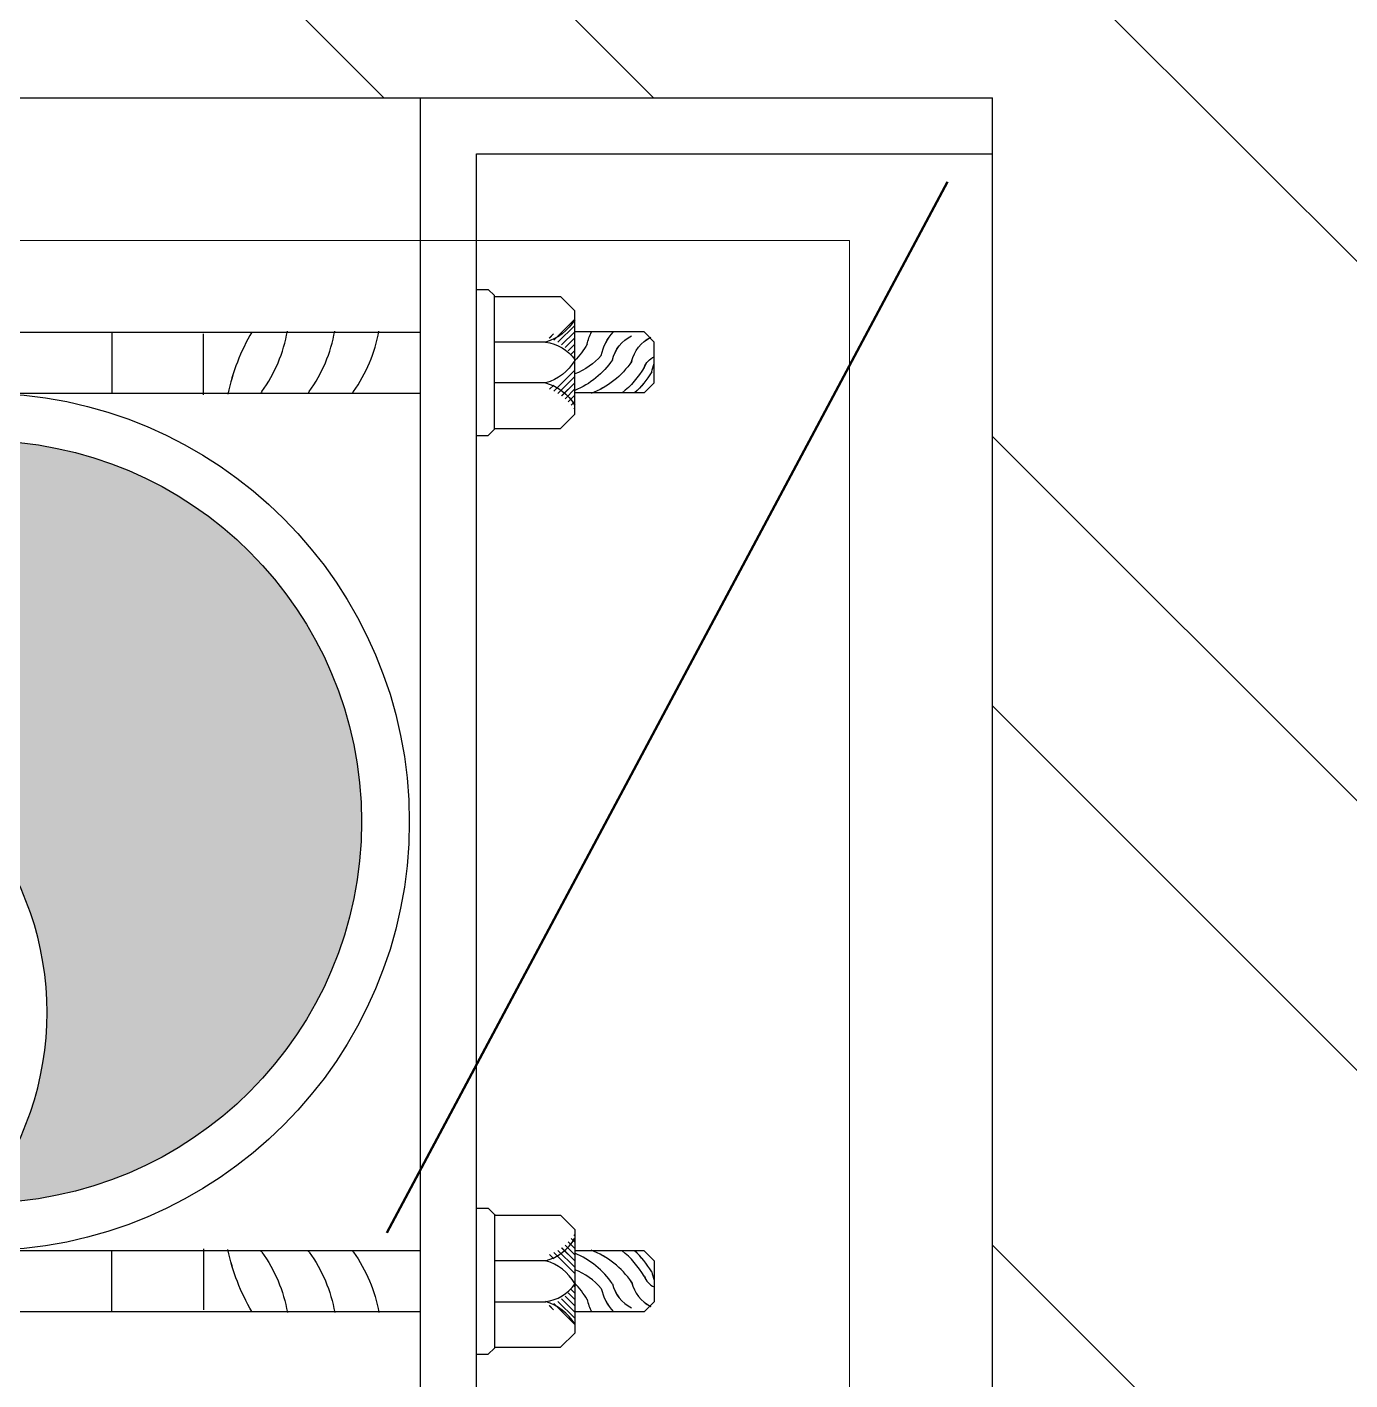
# Model space of a CAD drawing. Header units: inches. Extents: x -190799 to -189704, y -49100 to -46985.
# Drawn here: x -190481.67 to -190474.74, y -47403.09 to -47396 of the extents above; entities that cross this region are included whole.
import ezdxf

# ---------------------------------------------------------------- set-up
doc = ezdxf.new("R2010")
doc.units = ezdxf.units.IN
doc.header["$LTSCALE"] = 25
doc.header["$MEASUREMENT"] = 0
doc.linetypes.add('DASHED2', pattern=[0.375, 0.25, -0.125])
doc.layers.get('0').update_dxf_attribs({"lineweight": 0})
for name, color, linetype, lineweight in [('CWS', 180, 'Continuous', 18), ('PLASTER LINE', 1, 'Continuous', 5), ('PP-BEAM', 104, 'DASHED2', 50), ('PP-WALL', 7, 'Continuous', 30), ('sechatch', 8, 'Continuous', 0), ('SH - ANGLE SUPPORT', 7, 'Continuous', 30)]:
    doc.layers.add(name, color=color, linetype=linetype, lineweight=lineweight)
doc.layers.add('SH - RWP', color=140, linetype='Continuous')

# ---------------------------------------------------------------- blocks, each defined once
blk = doc.blocks.new('*X19')
at = {"color": 0}
for p, q in [((113.7279130090329, 341.4162965511011), (114.3176786467903, 342.0060621888587)), ((113.8423566890578, 341.3539635358294), (114.318169125598, 341.8297759723697)), ((113.6040440224238, 341.4692042597887), (113.7240518539459, 341.5892120913109)), ((113.9481308900426, 341.2829610415177), (114.3186596044057, 341.6534897558808)), ((114.0456951115147, 341.2037485676931), (114.3191500832134, 341.4772035393918)), ((114.1352787081868, 341.1165554690687), (114.3196405620211, 341.3009173229029)), ((114.2169109186877, 341.0214109842728), (114.3201310408288, 341.1246311064139)), ((114.2904245531791, 340.9181479234677), (114.3206215196365, 340.948344889925))]:
    blk.add_line(p, q, dxfattribs=at)
blk = doc.blocks.new('rwp')
at = {"layer": 'SH - RWP', "lineweight": 30}
h = blk.add_hatch(color=256, dxfattribs=at)
edge = h.paths.add_edge_path()
edge.add_ellipse((-188950.0968138671, -47122.30944276684), major_axis=(1.131884257421873, -1.131884257421873), ratio=1, start_angle=96.33861705314149, end_angle=173.6613829461683, ccw=False)
edge.add_ellipse((-188951.0968138671, -47121.05951319105), major_axis=(-1.414213562374951, -1.414213562374951), ratio=0.9999999999973742, start_angle=-45.000000000959574, end_angle=135.0000000008091, ccw=False)
edge.add_ellipse((-188952.0968138671, -47119.80958361528), major_axis=(-1.131884257421873, -1.131884257421873), ratio=1, start_angle=6.338617053141469, end_angle=83.66138294415512)
at = {"layer": 'SH - ANGLE SUPPORT'}
for p, q in [((-188953.666458093, -47121.00095880189, -967.949206592016), (-188953.6664580929, -47123.36738670984, -967.949206592016)), ((-188953.6664580924, -47121.00102040151, -967.949206592016), (-188953.6664580924, -47123.36744830938, -967.949206592016)), ((-188948.5271924546, -47121.00095880189, -967.949206592016), (-188948.5271924547, -47123.36738670984, -967.949206592016)), ((-188948.5271924541, -47121.00102040151, -967.949206592016), (-188948.5271924541, -47123.36744830938, -967.949206592016)), ((-188953.346458093, -47121.07673970977, -967.949206592016), (-188953.346458093, -47123.36738670984, -967.949206592016)), ((-188953.3464580924, -47121.07680130939, -967.949206592016), (-188953.3464580924, -47123.36744830938, -967.949206592016)), ((-188948.8471924546, -47121.07673970977, -967.949206592016), (-188948.8471924546, -47123.36738670984, -967.949206592016)), ((-188948.8471924541, -47121.07680130939, -967.949206592016), (-188948.8471924541, -47123.36744830938, -967.949206592016)), ((-188953.666458093, -47121.74960115636, -967.949206592016), (-188953.346458093, -47121.74960115636, -967.949206592016)), ((-188953.6664580924, -47121.74966275599, -967.949206592016), (-188953.3464580924, -47121.74966275599, -967.949206592016)), ((-188948.5271924547, -47121.74960115636, -967.949206592016), (-188948.8471924546, -47121.74960115636, -967.949206592016)), ((-188948.5271924546, -47121.74960115636, -967.949206592016), (-188948.8471924546, -47121.74960115636, -967.949206592016)), ((-188948.5271924541, -47121.74966275599, -967.949206592016), (-188948.8471924541, -47121.74966275599, -967.949206592016)), ((-188948.5271924541, -47121.74966275599, -967.949206592016), (-188948.8471924541, -47121.74966275599, -967.949206592016)), ((-188953.3368398501, -47122.23073078197, -967.949206592016), (-188953.6568398502, -47122.23073078197, -967.949206592016)), ((-188953.3368398497, -47122.23079238168, -967.949206592016), (-188953.6568398497, -47122.23079238168, -967.949206592016)), ((-188948.8568106974, -47122.23073078197, -967.949206592016), (-188948.5368106973, -47122.23073078197, -967.949206592016)), ((-188948.8568106974, -47122.23073078197, -967.949206592016), (-188948.5368106973, -47122.23073078197, -967.949206592016)), ((-188948.8568106969, -47122.23079238168, -967.949206592016), (-188948.5368106969, -47122.23079238168, -967.949206592016)), ((-188948.8568106967, -47122.23079238168, -967.949206592016), (-188948.5368106969, -47122.23079238168, -967.949206592016)), ((-188953.8903525634, -47123.66232684848, -967.949206592016), (-188953.8903525634, -47123.72276761325, -967.949206592016)), ((-188953.8903525629, -47123.66238844811, -967.949206592016), (-188953.8903525629, -47123.7228292129, -967.949206592016)), ((-188953.1230232861, -47123.66232684848, -967.949206592016), (-188953.1230232861, -47123.72276761336, -967.949206592016)), ((-188953.1230232855, -47123.66238844811, -967.949206592016), (-188953.1230232855, -47123.7228292129, -967.949206592016)), ((-188949.0708570933, -47123.66232684848, -967.949206592016), (-188949.0708570933, -47123.72276761336, -967.949206592016)), ((-188949.0708570928, -47123.66238844811, -967.949206592016), (-188949.0708570928, -47123.7228292129, -967.949206592016)), ((-188948.3035278159, -47123.66232684848, -967.949206592016), (-188948.3035278159, -47123.72276761325, -967.949206592016)), ((-188948.3035278155, -47123.66238844811, -967.949206592016), (-188948.3035278155, -47123.7228292129, -967.949206592016)), ((-188953.8903525634, -47123.72276761325, -967.949206592016), (-188953.8576660083, -47123.75545416848, -967.949206592016)), ((-188953.8903525629, -47123.7228292129, -967.949206592016), (-188953.8576660078, -47123.75551576811, -967.949206592016)), ((-188953.1557098411, -47123.75545416848, -967.949206592016), (-188953.8576660083, -47123.75545416848, -967.949206592016)), ((-188953.1557098406, -47123.75551576811, -967.949206592016), (-188953.8576660078, -47123.75551576811, -967.949206592016)), ((-188953.8531016355, -47123.76033668287, -967.949206592016), (-188953.8531016355, -47124.10285181779, -967.949206592016)), ((-188953.8531016349, -47123.76039828252, -967.949206592016), (-188953.8531016349, -47124.10291341739, -967.949206592016)), ((-188953.6144727311, -47123.75545416848, -967.949206592016), (-188953.6144727311, -47124.02564460496, -967.949206592016)), ((-188953.6144727307, -47123.75551576811, -967.949206592016), (-188953.6144727307, -47124.02570620461, -967.949206592016)), ((-188953.3992218002, -47124.02622438787, -967.949206592016), (-188953.3992218002, -47123.75545416848, -967.949206592016)), ((-188953.3992217998, -47124.02628598752, -967.949206592016), (-188953.3992217998, -47123.75551576811, -967.949206592016)), ((-188953.1230232861, -47123.72276761336, -967.949206592016), (-188953.1605923556, -47123.76033668287, -967.949206592016)), ((-188953.1230232855, -47123.7228292129, -967.949206592016), (-188953.160592355, -47123.76039828252, -967.949206592016)), ((-188953.1605923556, -47123.76033668287, -967.949206592016), (-188953.1605923556, -47124.10285181779, -967.949206592016)), ((-188953.160592355, -47123.76039828252, -967.949206592016), (-188953.160592355, -47124.10291341739, -967.949206592016)), ((-188949.0708570933, -47123.72276761336, -967.949206592016), (-188949.0332880238, -47123.76033668287, -967.949206592016)), ((-188949.0708570928, -47123.7228292129, -967.949206592016), (-188949.0332880233, -47123.76039828252, -967.949206592016)), ((-188949.0381705383, -47123.75545416848, -967.949206592016), (-188948.3362143711, -47123.75545416848, -967.949206592016)), ((-188949.0381705376, -47123.75551576811, -967.949206592016), (-188948.3362143706, -47123.75551576811, -967.949206592016)), ((-188949.0332880238, -47123.76033668287, -967.949206592016), (-188949.0332880238, -47124.10285181779, -967.949206592016)), ((-188949.0332880233, -47123.76039828252, -967.949206592016), (-188949.0332880233, -47124.10291341739, -967.949206592016)), ((-188948.794658579, -47124.02622438787, -967.949206592016), (-188948.794658579, -47123.75545416848, -967.949206592016)), ((-188948.7946585786, -47124.02628598752, -967.949206592016), (-188948.7946585786, -47123.75551576811, -967.949206592016)), ((-188948.5794076482, -47123.75545416848, -967.949206592016), (-188948.5794076482, -47124.02564460496, -967.949206592016)), ((-188948.5794076477, -47123.75551576811, -967.949206592016), (-188948.5794076477, -47124.02570620461, -967.949206592016)), ((-188948.340778744, -47123.76033668287, -967.949206592016), (-188948.340778744, -47124.10285181779, -967.949206592016)), ((-188948.3407787434, -47123.76039828252, -967.949206592016), (-188948.3407787434, -47124.10291341739, -967.949206592016)), ((-188948.3035278159, -47123.72276761325, -967.949206592016), (-188948.3362143711, -47123.75545416848, -967.949206592016)), ((-188948.3035278155, -47123.7228292129, -967.949206592016), (-188948.3362143706, -47123.75551576811, -967.949206592016)), ((-188953.8531016355, -47124.10285181779, -967.949206592016), (-188953.7785997794, -47124.17735367376, -967.949206592016)), ((-188953.8531016349, -47124.10291341739, -967.949206592016), (-188953.7785997789, -47124.17741527341, -967.949206592016)), ((-188953.1605923556, -47124.10285181779, -967.949206592016), (-188953.2350942116, -47124.17735367376, -967.949206592016)), ((-188953.160592355, -47124.10291341739, -967.949206592016), (-188953.2350942111, -47124.17741527341, -967.949206592016)), ((-188949.0332880238, -47124.10285181779, -967.949206592016), (-188948.9587861678, -47124.17735367376, -967.949206592016)), ((-188949.0332880233, -47124.10291341739, -967.949206592016), (-188948.9587861673, -47124.17741527341, -967.949206592016)), ((-188948.340778744, -47124.10285181779, -967.949206592016), (-188948.4152806, -47124.17735367376, -967.949206592016)), ((-188948.3407787434, -47124.10291341739, -967.949206592016), (-188948.4152805994, -47124.17741527341, -967.949206592016)), ((-188953.2350942116, -47124.17735367376, -967.949206592016), (-188953.7785997794, -47124.17735367376, -967.949206592016)), ((-188953.2350942111, -47124.17741527341, -967.949206592016), (-188953.7785997789, -47124.17741527341, -967.949206592016)), ((-188953.6668469955, -47124.54101303458, -967.949206592016), (-188953.6668469955, -47124.17735367376, -967.949206592016)), ((-188953.6668469949, -47124.54107463418, -967.949206592016), (-188953.6668469949, -47124.17741527341, -967.949206592016)), ((-188953.3468469955, -47124.54097724138, -967.949206592016), (-188953.3468469955, -47124.17735367376, -967.949206592016)), ((-188953.346846995, -47124.54103884092, -967.949206592016), (-188953.346846995, -47124.17741527341, -967.949206592016)), ((-188948.9587861678, -47124.17735367376, -967.949206592016), (-188948.4152806, -47124.17735367376, -967.949206592016)), ((-188948.9587861673, -47124.17741527341, -967.949206592016), (-188948.4152805994, -47124.17741527341, -967.949206592016)), ((-188948.8470333838, -47124.54097724138, -967.949206592016), (-188948.8470333838, -47124.17735367376, -967.949206592016)), ((-188948.8470333834, -47124.54103884092, -967.949206592016), (-188948.8470333834, -47124.17741527341, -967.949206592016)), ((-188948.527033384, -47124.54101303458, -967.949206592016), (-188948.527033384, -47124.17735367376, -967.949206592016)), ((-188948.5270333833, -47124.54107463418, -967.949206592016), (-188948.5270333833, -47124.17741527341, -967.949206592016)), ((-188953.6668827888, -47124.54097724138, -967.949206592016), (-188953.6142599813, -47124.59360004868, -967.949206592016)), ((-188953.6668827882, -47124.54103884092, -967.949206592016), (-188953.6142599809, -47124.59366164831, -967.949206592016)), ((-188953.3468469955, -47124.54097724138, -967.949206592016), (-188953.3994698029, -47124.59360004868, -967.949206592016)), ((-188953.346846995, -47124.54103884092, -967.949206592016), (-188953.3994698023, -47124.59366164831, -967.949206592016)), ((-188948.8470333838, -47124.54097724138, -967.949206592016), (-188948.7944105765, -47124.59360004868, -967.949206592016)), ((-188948.8470333834, -47124.54103884092, -967.949206592016), (-188948.794410576, -47124.59366164831, -967.949206592016)), ((-188948.5269975907, -47124.54097724138, -967.949206592016), (-188948.579620398, -47124.59360004868, -967.949206592016)), ((-188948.5269975901, -47124.54103884092, -967.949206592016), (-188948.5796203974, -47124.59366164831, -967.949206592016)), ((-188953.3994698029, -47124.59360004868, -967.949206592016), (-188953.6142599813, -47124.59360004868, -967.949206592016)), ((-188953.3994698023, -47124.59366164831, -967.949206592016), (-188953.6142599809, -47124.59366164831, -967.949206592016)), ((-188948.7944105765, -47124.59360004868, -967.949206592016), (-188948.579620398, -47124.59360004868, -967.949206592016)), ((-188948.794410576, -47124.59366164831, -967.949206592016), (-188948.5796203974, -47124.59366164831, -967.949206592016))]:
    blk.add_line(p, q, dxfattribs=at)
at = {"layer": 'SH - ANGLE SUPPORT', "lineweight": 30, "ltscale": 30}
for centre, radius, start, end in [((-188951.0968252739, -47121.04743988637, -967.949206592016), 2.570053173803593, 1.03628795969257, 178.9637120403074), ((-188951.0968252733, -47121.04750148611, -967.949206592016), 2.570053173803593, 1.03628795968503, 178.963712040315), ((-188951.0968252738, -47121.04738671277, -967.949206592016), 2.249999999973499, 358.9648763292182, 180.8913035842331), ((-188951.0968252732, -47121.0474483124, -967.949206592016), 2.249999999973499, 358.9648763292032, 180.8913035842525)]:
    blk.add_arc(centre, radius, start, end, dxfattribs=at)
at = {"layer": 'SH - ANGLE SUPPORT', "extrusion": (0, 0, -1)}
for centre, major_axis, ratio, start_param, end_param in [((-188953.1266579546, -47123.39463167317, -967.949206592016), (0.7483036439644555, -0.7483036439644598), 0.9999999996438159, 3.391710508010214, 3.722963248040837), ((-188953.126657954, -47123.39469327271, -967.949206592016), (0.7483036439644577, -0.7483036439644576), 0.9999999996438159, 3.391710508017021, 3.722963248071372), ((-188953.8074735742, -47121.90446553976, -967.949206592016), (0.5499938548614092, -0.5499938548614123), 0.9999999996759106, 0.1632660789402746, 0.609270106304321), ((-188953.8074735738, -47121.9045271393, -967.949206592016), (0.5499938548614107, -0.5499938548614107), 0.9999999996759106, 0.1632660789402746, 0.6092701062936144), ((-188952.7983986465, -47123.31156215176, -967.949206592016), (0.6743739490639916, -0.6743739490639953), 0.9999995311078937, 3.304858807655224, 3.314800786636747), ((-188952.7983986459, -47123.31162375142, -967.949206592016), (0.6743739490639936, -0.6743739490639933), 0.9999995311078936, 3.304858807680375, 3.314800786634117), ((-188953.8074735742, -47122.15260376805, -967.949206592016), (0.5499938548614092, -0.5499938548614123), 0.9999999996759106, 0.1632660788972726, 0.609270106273636), ((-188953.8074735738, -47122.1526653677, -967.949206592016), (0.5499938548614107, -0.5499938548614107), 0.9999999996759106, 0.1632660788633934, 0.6092701062629294), ((-188952.7983986465, -47123.55970038017, -967.949206592016), (0.6743742929851441, 0.6743742929851401), 0.999999518227433, 4.875654981944805, 4.885596951981116), ((-188952.7983986459, -47123.55976197982, -967.949206592016), (0.6743742929851421, 0.6743742929851421), 0.9999995182274332, 4.875654981974916, 4.885596952011176), ((-188953.8074735742, -47122.38419913567, -967.949206592016), (0.5499938549968616, 0.5499938549968587), 0.9999999998192924, 1.734062405629884, 2.180066432845873), ((-188953.8074735738, -47122.38426073521, -967.949206592016), (0.5499938549968599, 0.5499938549968602), 0.9999999998192924, 1.734062405639007, 2.18006643293009), ((-188952.7983986465, -47123.79129574777, -967.949206592016), (0.6743742929851441, 0.6743742929851401), 0.999999518227433, 4.875654981949765, 4.885596951983746), ((-188952.7983986459, -47123.79135734731, -967.949206592016), (0.6743742929851421, 0.6743742929851421), 0.9999995182274332, 4.875654981947285, 4.885596952013805), ((-188949.0439751315, -47123.95348806639, -967.949206592016), (0.1836427452739949, 0.1836427452739939), 0.9999999999368012, 1.061026314161397, 1.819612572080839), ((-188949.0439751309, -47123.95354966598, -967.949206592016), (0.1836427452739943, 0.1836427452739944), 0.9999999999368012, 1.061026314482183, 1.819612572175653), ((-188948.5441608152, -47123.95348806639, -967.949206592016), (0.1836427452988976, -0.1836427452988986), 0.999999999796716, 1.317026384468443, 2.0805663391731), ((-188948.5441608147, -47123.95354966598, -967.949206592016), (0.1836427452988981, -0.1836427452988981), 0.9999999997967158, 1.317026384795895, 2.080566339319822), ((-188948.8006405043, -47123.99591065946, -967.949206592016), (0.1574100662167226, -0.1574100662167236), 0.9999999999492625, -0.6581166820425643, 0.1674448601498328), ((-188948.8006405038, -47123.99597225912, -967.949206592016), (0.1574100662167231, -0.1574100662167231), 0.9999999999492625, -0.6581166818591688, 0.1674448602460581), ((-188948.3299226793, -47123.95348806639, -967.949206592016), (0.1836427452739939, -0.1836427452739949), 0.9999999999368008, 1.32198008156326, 2.080566339281674), ((-188948.3299226788, -47123.95354966598, -967.949206592016), (0.1836427452739944, -0.1836427452739943), 0.9999999999368008, 1.32198008156326, 2.080566339086045), ((-188948.4198675735, -47124.00436458047, -967.949206592016), (0.3174102309503301, 0.3174102309503283), 0.9999999999057578, 2.957247137274627, 3.531377346074381), ((-188948.4198675731, -47124.00442618009, -967.949206592016), (0.3174102309503291, 0.3174102309503292), 0.9999999999057578, 2.957247137262742, 3.531377346298223), ((-188948.4180220282, -47124.04943386157, -967.949206592016), (0.2498462547944103, 0.2498462547944089), 0.9999999997529784, 3.071035400043546, 3.556541279240993), ((-188948.4180220276, -47124.04949546119, -967.949206592016), (0.2498462547944095, 0.2498462547944096), 0.9999999997529783, 3.071035400037739, 3.556541279278682), ((-188948.3270008914, -47123.80572951908, -967.949206592016), (0.3609602734330835, -0.3609602734330856), 0.9999999985248337, 1.329768372036687, 1.540798847705387), ((-188948.3270008908, -47123.80579111868, -967.949206592016), (0.3609602734330845, -0.3609602734330845), 0.9999999985248337, 1.32976837205076, 1.540798847705387), ((-188948.4266461518, -47124.10154468217, -967.949206592016), (0.3202001284227909, 0.3202001284227893), 0.9999999999894763, 2.954778906703427, 3.562597790643836), ((-188948.4266461512, -47124.10160628188, -967.949206592016), (0.32020012842279, 0.3202001284227902), 0.9999999999894763, 2.954778906786219, 3.562597790696368), ((-188948.6371630341, -47124.47928326397, -967.949206592016), (0.1705916076496879, 0.1705916076496869), 0.999999999760294, 5.688778807154859, 5.971833700017249), ((-188948.6371630334, -47124.47934486362, -967.949206592016), (0.1705916076496874, 0.1705916076496874), 0.999999999760294, 5.688778807389919, 5.971833700054205), ((-188948.695430473, -47124.55313844277, -967.949206592016), (0.1705916076887829, 0.1705916076887819), 0.9999999996600237, 5.688778807161095, 6.270402491436597), ((-188948.6954304725, -47124.5532000424, -967.949206592016), (0.1705916076887824, 0.1705916076887824), 0.9999999996600238, 5.688778806993591, 6.270402491376283), ((-188948.4492935954, -47124.10503722765, -967.949206592016), (0.3609602731301504, -0.3609602731301524), 0.9999999993591626, 1.329768371787923, 1.678717008267329), ((-188948.4492935949, -47124.10509882731, -967.949206592016), (0.3609602731301515, -0.3609602731301514), 0.9999999993591624, 1.329768371788388, 1.678717008386833), ((-188948.71716431, -47124.55963857067, -967.949206592016), (0.134414760636515, 0.1344147606365142), 0.999999999943205, 5.728383428850945, 6.607487426763895), ((-188948.7171643096, -47124.5597001703, -967.949206592016), (0.1344147606365146, 0.1344147606365146), 0.999999999943205, 5.72838342841378, 6.607487426618772), ((-188948.4726005044, -47124.14390854447, -967.949206592016), (0.3609602733034902, -0.3609602733034922), 0.9999999989039782, 1.329768371934727, 1.608853964360784), ((-188948.472600504, -47124.14397014413, -967.949206592016), (0.3609602733034912, -0.3609602733034912), 0.9999999989039782, 1.329768371976483, 1.608853964560186), ((-188948.7252744999, -47124.66127218498, -967.949206592016), (0.1348098848379319, -0.1348098848379327), 0.9999999999832394, 4.157022774563808, 5.034816392581106), ((-188948.7252744994, -47124.66133378464, -967.949206592016), (0.1348098848379323, -0.1348098848379323), 0.9999999999832394, 4.157022774644297, 5.034816392460339), ((-188948.7475861446, -47124.6354748169, -967.949206592016), (0.070498842857397, 0.07049884285739659), 0.9999999987001685, 5.845023447305541, 6.635131608040659), ((-188948.747586144, -47124.63553641661, -967.949206592016), (0.0704988428573968, 0.0704988428573968), 0.9999999987001688, 5.845023447049522, 6.63513160759325), ((-188948.7827626473, -47124.81746228939, -967.949206592016), (0.1705916081115291, -0.1705916081115301), 0.9999999983057132, 4.117982481218434, 4.309006795710234), ((-188948.7827626466, -47124.81752388901, -967.949206592016), (0.1705916081115296, -0.1705916081115296), 0.999999998305713, 4.117982481200848, 4.309006795710234)]:
    blk.add_ellipse(centre, major_axis=major_axis, ratio=ratio, start_param=start_param, end_param=end_param, dxfattribs=at)
at = {"layer": 'SH - ANGLE SUPPORT'}
for centre, major_axis, ratio, start_param, end_param in [((-188949.0669925931, -47123.39463167317, -967.949206592016), (-0.7483036439644599, -0.7483036439644554), 0.9999999996438159, 3.391710508000295, 3.722963247976156), ((-188949.066992593, -47123.39463167317, -967.949206592016), (-0.7483036439644599, -0.7483036439644554), 0.9999999996438159, 3.391710507966842, 3.722963247976156), ((-188949.0669925926, -47123.39469327271, -967.949206592016), (-0.7483036439644577, -0.7483036439644576), 0.9999999996438159, 3.391710508013618, 3.722963248048718), ((-188949.0669925925, -47123.39469327271, -967.949206592016), (-0.7483036439644577, -0.7483036439644576), 0.9999999996438159, 3.391710508013618, 3.722963248048718), ((-188949.3952519012, -47123.31156215176, -967.949206592016), (-0.6743739490639956, -0.6743739490639913), 0.9999995311078936, 3.304858807682855, 3.314800786628858), ((-188949.395251901, -47123.31156215176, -967.949206592016), (-0.6743739490639956, -0.6743739490639913), 0.9999995311078936, 3.304858807637689, 3.314800786573997), ((-188949.3952519006, -47123.31162375142, -967.949206592016), (-0.6743739490639936, -0.6743739490639933), 0.9999995311078936, 3.3048588076678, 3.314800786604057), ((-188949.3952519006, -47123.31162375142, -967.949206592016), (-0.6743739490639936, -0.6743739490639933), 0.9999995311078936, 3.3048588076678, 3.314800786604057), ((-188948.3861769733, -47121.90446553976, -967.949206592016), (-0.5499938548614123, -0.5499938548614092), 0.9999999996759106, 0.1632660789278965, 0.6092701063103915), ((-188948.3861769733, -47121.90446553976, -967.949206592016), (-0.5499938548614123, -0.5499938548614092), 0.9999999996759106, 0.1632660789278965, 0.6092701063103915), ((-188948.3861769728, -47121.9045271393, -967.949206592016), (-0.5499938548614107, -0.5499938548614107), 0.9999999996759106, 0.1632660789278965, 0.6092701062889785), ((-188948.3861769726, -47121.9045271393, -967.949206592016), (-0.5499938548614107, -0.5499938548614107), 0.9999999996759106, 0.1632660789711128, 0.6092701062982505), ((-188949.3952519012, -47123.55970038017, -967.949206592016), (-0.6743742929851401, 0.6743742929851441), 0.999999518227433, 4.875654981984836, 4.885596952016435), ((-188949.395251901, -47123.55970038017, -967.949206592016), (-0.6743742929851401, 0.6743742929851441), 0.999999518227433, 4.875654981974916, 4.885596952011175), ((-188949.3952519006, -47123.55976197982, -967.949206592016), (-0.6743742929851421, 0.6743742929851421), 0.9999995182274332, 4.875654981904773, 4.885596951996146), ((-188949.3952519006, -47123.55976197982, -967.949206592016), (-0.6743742929851421, 0.6743742929851421), 0.9999995182274332, 4.875654981904773, 4.885596951996146), ((-188948.3861769733, -47122.15260376805, -967.949206592016), (-0.5499938548614123, -0.5499938548614092), 0.9999999996759106, 0.1632660789278965, 0.6092701062889785), ((-188948.3861769733, -47122.15260376805, -967.949206592016), (-0.5499938548614123, -0.5499938548614092), 0.9999999996759106, 0.1632660789278965, 0.6092701062889785), ((-188948.3861769728, -47122.1526653677, -967.949206592016), (-0.5499938548614107, -0.5499938548614107), 0.9999999996759106, 0.1632660789094365, 0.609270106295049), ((-188948.3861769726, -47122.1526653677, -967.949206592016), (-0.5499938548614107, -0.5499938548614107), 0.9999999996759106, 0.1632660789341927, 0.609270106282908), ((-188949.3952519012, -47123.79129574777, -967.949206592016), (-0.6743742929851401, 0.6743742929851441), 0.999999518227433, 4.87565498196482, 4.885596952001405), ((-188949.395251901, -47123.79129574777, -967.949206592016), (-0.6743742929851401, 0.6743742929851441), 0.999999518227433, 4.87565498195986, 4.885596951996146), ((-188949.3952519006, -47123.79135734731, -967.949206592016), (-0.6743742929851421, 0.6743742929851421), 0.9999995182274332, 4.875654981924789, 4.885596951996146), ((-188949.3952519006, -47123.79135734731, -967.949206592016), (-0.6743742929851421, 0.6743742929851421), 0.9999995182274332, 4.875654981924789, 4.885596951996146), ((-188948.3861769733, -47122.38419913567, -967.949206592016), (-0.5499938549968584, 0.5499938549968617), 0.9999999998192924, 1.734062405617506, 2.180066432825894), ((-188948.3861769733, -47122.38419913567, -967.949206592016), (-0.5499938549968584, 0.5499938549968617), 0.9999999998192924, 1.734062405617506, 2.180066432825894), ((-188948.3861769728, -47122.38426073521, -967.949206592016), (-0.5499938549968599, 0.5499938549968602), 0.9999999998192924, 1.734062405642048, 2.180066432877992), ((-188948.3861769726, -47122.38426073521, -967.949206592016), (-0.5499938549968599, 0.5499938549968602), 0.9999999998192924, 1.734062405635966, 2.180066432841237), ((-188953.8639577001, -47123.95348806639, -967.949206592016), (-0.183642745273995, -0.1836427452739938), 0.9999999999368008, 1.321980081277932, 2.080566339260109), ((-188953.8639576996, -47123.95354966598, -967.949206592016), (-0.1836427452739944, -0.1836427452739943), 0.9999999999368008, 1.321980081617566, 2.080566339205425), ((-188953.3932398751, -47123.99591065946, -967.949206592016), (-0.1574100662167236, -0.1574100662167226), 0.9999999999492625, -0.6581166819626016, 0.1674448601924983), ((-188953.3932398746, -47123.99597225912, -967.949206592016), (-0.1574100662167231, -0.1574100662167231), 0.9999999999492625, -0.6581166819626016, 0.1674448601280432), ((-188953.6497195642, -47123.95348806639, -967.949206592016), (-0.1836427452988986, -0.1836427452988976), 0.999999999796716, 1.317026384605051, 2.080566339216231), ((-188953.6497195635, -47123.95354966598, -967.949206592016), (-0.1836427452988981, -0.1836427452988981), 0.9999999997967158, 1.317026384331836, 2.0805663391731), ((-188953.1499052479, -47123.95348806639, -967.949206592016), (-0.1836427452739938, 0.183642745273995), 0.9999999999368012, 1.061026314106713, 1.819612571890326), ((-188953.1499052474, -47123.95354966598, -967.949206592016), (-0.1836427452739943, 0.1836427452739944), 0.9999999999368012, 1.061026314259212, 1.819612572080839), ((-188953.8668794881, -47123.80572951908, -967.949206592016), (-0.3609602734330856, -0.3609602734330835), 0.9999999985248337, 1.329768372036687, 1.540798847650109), ((-188953.8668794875, -47123.80579111868, -967.949206592016), (-0.3609602734330845, -0.3609602734330845), 0.9999999985248337, 1.329768371781203, 1.540798847649254), ((-188953.7758583511, -47124.04943386157, -967.949206592016), (-0.2498462547944088, 0.2498462547944103), 0.9999999997529783, 3.071035399993753, 3.556541279311888), ((-188953.7758583507, -47124.04949546119, -967.949206592016), (-0.2498462547944095, 0.2498462547944096), 0.9999999997529783, 3.071035400084627, 3.556541279278682), ((-188953.7740128057, -47124.00436458047, -967.949206592016), (-0.3174102309503282, 0.3174102309503302), 0.9999999999057579, 2.957247137396159, 3.531377346333558), ((-188953.7740128052, -47124.00442618009, -967.949206592016), (-0.3174102309503291, 0.3174102309503292), 0.9999999999057578, 2.957247137268684, 3.531377346141322), ((-188953.5567173454, -47124.47928326397, -967.949206592016), (-0.1705916076496869, 0.1705916076496879), 0.999999999760294, 5.68877880723861, 5.971833700035727), ((-188953.5567173448, -47124.47934486362, -967.949206592016), (-0.1705916076496874, 0.1705916076496874), 0.999999999760294, 5.688778807306168, 5.971833700054205), ((-188953.7672342276, -47124.10154468217, -967.949206592016), (-0.3202001284227891, 0.3202001284227912), 0.9999999999894765, 2.954778906553248, 3.562597790696368), ((-188953.7672342271, -47124.10160628188, -967.949206592016), (-0.32020012842279, 0.3202001284227902), 0.9999999999894763, 2.954778906892884, 3.56259779089861), ((-188953.4984499064, -47124.55313844277, -967.949206592016), (-0.1705916076887818, 0.170591607688783), 0.9999999996600238, 5.68877880722726, 6.270402491376283), ((-188953.4984499059, -47124.5532000424, -967.949206592016), (-0.1705916076887823, 0.1705916076887825), 0.9999999996600238, 5.688778807193481, 6.270402491375513), ((-188953.4767160692, -47124.55963857067, -967.949206592016), (-0.1344147606365142, 0.134414760636515), 0.999999999943205, 5.728383428770293, 6.607487426642547), ((-188953.4767160688, -47124.5597001703, -967.949206592016), (-0.1344147606365146, 0.1344147606365146), 0.999999999943205, 5.728383428810619, 6.607487426932795), ((-188953.744586784, -47124.10503722765, -967.949206592016), (-0.3609602731301526, -0.3609602731301503), 0.9999999993591626, 1.32976837181607, 1.678717008386833), ((-188953.7445867833, -47124.10509882731, -967.949206592016), (-0.3609602731301515, -0.3609602731301514), 0.9999999993591624, 1.329768371871435, 1.678717008386833), ((-188953.4686058794, -47124.66127218498, -967.949206592016), (-0.1348098848379327, -0.1348098848379319), 0.9999999999832394, 4.157022774693521, 5.034816392629314), ((-188953.4686058789, -47124.66133378464, -967.949206592016), (-0.1348098848379323, -0.1348098848379323), 0.9999999999832394, 4.157022774644297, 5.034816392291363), ((-188953.7212798749, -47124.14390854447, -967.949206592016), (-0.3609602733034923, -0.3609602733034901), 0.9999999989039782, 1.329768372066336, 1.608853964617158), ((-188953.7212798744, -47124.14397014413, -967.949206592016), (-0.3609602733034912, -0.3609602733034912), 0.9999999989039782, 1.329768372066336, 1.608853964617158), ((-188953.4462942349, -47124.6354748169, -967.949206592016), (-0.07049884285739659, 0.070498842857397), 0.9999999987001685, 5.845023447367468, 6.635131607766639), ((-188953.4462942344, -47124.63553641661, -967.949206592016), (-0.0704988428573968, 0.0704988428573968), 0.9999999987001688, 5.845023447631804, 6.635131607766639), ((-188953.4111177321, -47124.81746228939, -967.949206592016), (-0.1705916081115301, -0.1705916081115291), 0.9999999983057132, 4.117982481619605, 4.309006795757587), ((-188953.4111177316, -47124.81752388901, -967.949206592016), (-0.1705916081115296, -0.1705916081115296), 0.999999998305713, 4.117982481585826, 4.309006795955818)]:
    blk.add_ellipse(centre, major_axis=major_axis, ratio=ratio, start_param=start_param, end_param=end_param, dxfattribs=at)
at = {"layer": 'SH - RWP', "lineweight": 30}
for radius in [2.25, 2]:
    blk.add_circle((-188951.0968138671, -47121.05951319105, -967.949206592016), radius, dxfattribs=at)
for centre, start, end in [((-188950.0968138671, -47122.30944276684, -967.949206592016), 51.33861705367175, 128.6613829463282), ((-188952.0968138671, -47119.80958361528, -967.949206592016), 231.3386170536718, 308.6613829463283)]:
    blk.add_arc(centre, 1.600726067880088, start, end, dxfattribs=at)
at = {"layer": 'SH - ANGLE SUPPORT', "extrusion": (0, 0, -1)}
for p, xscale, yscale, zscale, rotation in [((188890.0338178009, -47102.8846278433, 967.949206592016), 0.1862546400225255, 0.1862546400225255, -0.1862546400225255, 270), ((188890.0338178014, -47102.88456624368, 967.949206592016), 0.1862546400225255, 0.1862546399643179, -0.1862546400225255, 270.0000000000002), ((188889.76605759, -47102.88520762618, 967.949206592016), 0.1862546400225255, 0.1862546400225255, -0.1862546400225255, 270), ((188889.7660575905, -47102.88514602656, 967.949206592016), 0.1862546400225255, 0.1862546399643179, -0.1862546400225255, 270.0000000000002), ((189012.4278227889, -47102.88514602656, 967.949206592016), -0.1862546400225255, 0.1862546400225255, -0.1862546400003328, 90.00000000000017), ((189012.4278227884, -47102.88520762618, 967.949206592016), -0.1862546400225255, 0.1862546400225255, -0.1862546400225255, 89.99999999999997), ((189012.160062578, -47102.88456624368, 967.949206592016), -0.1862546400225255, 0.1862546400225255, -0.1862546400003328, 90.00000000000017), ((189012.1600625774, -47102.8846278433, 967.949206592016), -0.1862546400225255, 0.1862546400225255, -0.1862546400225255, 89.99999999999997)]:
    blk.add_blockref('*X19', p, dxfattribs=dict(at, xscale=xscale, yscale=yscale, zscale=zscale, rotation=rotation))

msp = doc.modelspace()

# ---------------------------------------------------------------- hatches: boundary and pattern name
at = {"layer": 'sechatch', "ltscale": 30}
h = msp.add_hatch(dxfattribs=at)
h.set_pattern_fill('ANSI32,_O', color=256, scale=8, angle=270)
h.set_pattern_definition([(314.9999999999999, (-190288.2656052027, -47628.91927916378), (2.121320343559643, 2.121320343559641), []), (314.9999999999999, (-190288.2656052027, -47630.33349272377), (2.121320343559643, 2.121320343559641), [])])
h.paths.add_polyline_path([(-190284.610429467, -47625.86745093932), (-190293.610429467, -47625.86745093932), (-190293.6104294669, -47630.36745093932), (-190284.610429467, -47630.36745093932)])
h.paths.add_polyline_path([(-190284.610429467, -47630.36745093932), (-190293.6104294669, -47630.36745093932), (-190293.6104294669, -47634.86745093929), (-190284.610429467, -47634.86745093929)])
h.paths.add_polyline_path([(-190260.610429467, -47396.36745093932), (-190265.110429467, -47396.36745093932), (-190265.110429467, -47448.46450380797), (-190260.610429467, -47448.46450380797), (-190260.610429467, -47433.86745093935), (-190250.1104294668, -47433.86745093935), (-190250.1104294668, -47424.86745093936), (-190260.610429467, -47424.86745093936)])
h.paths.add_polyline_path([(-190260.610429467, -47448.46450380797), (-190265.110429467, -47448.46450380797), (-190265.110429467, -47465.36745093932), (-190269.610429467, -47465.36745093932), (-190269.610429467, -47469.86745093932), (-190265.110429467, -47469.86745093932), (-190265.110429467, -47625.86745093932), (-190260.610429467, -47625.86745093932)])
h.paths.add_polyline_path([(-190406.1104294669, -47372.36745093933), (-190488.610429467, -47372.36745093933), (-190488.610429467, -47396.36745093932), (-190476.610429467, -47396.3674509393), (-190476.610429467, -47418.86745093933), (-190497.6104294669, -47418.86745093933), (-190497.6104294669, -47423.36745093932), (-190488.6104294669, -47423.36745093932), (-190472.110429467, -47423.36745093932), (-190472.110429467, -47381.36745093932), (-190406.110429467, -47381.36745093932)])
h.paths.add_polyline_path([(-190401.610429467, -47465.36745093938), (-190401.610429467, -47469.86745093939), (-190269.610429467, -47469.86745093932), (-190269.610429467, -47465.36745093932), (-190361.1104294669, -47465.36745093932), (-190361.1104294669, -47462.36745093932), (-190365.6104294669, -47462.36745093932), (-190365.610429467, -47465.36745093932)])
h.paths.add_polyline_path([(-190365.6104294669, -47423.36745093933), (-190361.110429467, -47423.36745093932), (-190361.110429467, -47381.36745093935), (-190272.610429467, -47381.36745093935), (-190272.610429467, -47372.36745093933), (-190370.1104294669, -47372.36745093933), (-190370.1104294669, -47381.36745093935), (-190365.6104294669, -47381.36745093935)])

# ---------------------------------------------------------------- linework, layer by layer
at = {"layer": 'PLASTER LINE', "ltscale": 30}
for p in [(-190498.3604294669, -47397.11745093932), (-190477.360429467, -47418.11745093933)]:
    msp.add_line(p, (-190477.360429467, -47397.11745093932), dxfattribs=at)
at = {"layer": 'PP-BEAM'}
msp.add_line((-190488.6104294669, -47418.86745093913), (-190476.610429467, -47396.36745093911), dxfattribs=at)
at = {"layer": 'PP-WALL'}
msp.add_line((-190488.6104294669, -47396.36745093932), (-190476.610429467, -47396.3674509393), dxfattribs=at)
at = {"layer": 'PP-WALL', "ltscale": 10}
msp.add_line((-190476.610429467, -47418.86745093933), (-190476.610429467, -47396.3674509393), dxfattribs=at)
at = {"layer": 'SH - ANGLE SUPPORT'}
for points in [[(-190476.6110243102, -47417.41302064918), (-190479.6104399483, -47417.41301915546), (-190479.6104399483, -47396.36762990577), (-190476.610429467, -47396.36745093911)], [(-190476.6110241633, -47417.11808051061), (-190479.3154998096, -47417.11807916367), (-190479.3154998096, -47396.66255245017), (-190476.6104118722, -47396.66239107717)]]:
    msp.add_lwpolyline(points, dxfattribs=at)

# ---------------------------------------------------------------- block references
at = {"layer": 'CWS', "ltscale": 30, "rotation": 90}
msp.add_blockref('rwp', (-237602.9778882577, 141550.9303752787, 967.949206592016), dxfattribs=at)

doc.saveas('drawing.dxf')
